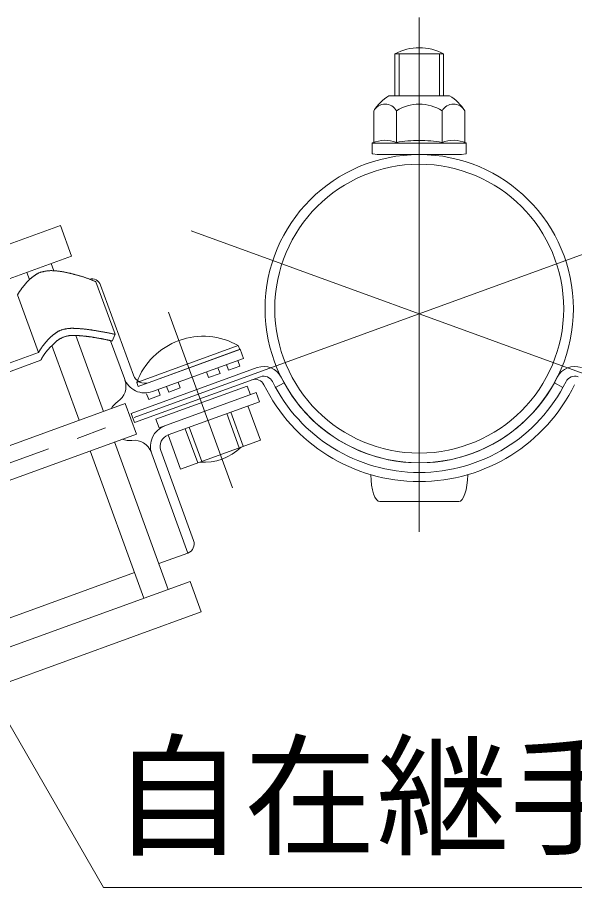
# Model space of a CAD drawing. Units: millimetres, scale not verified. Extents: x -6299 to 6301, y -4455 to 4455.
# Drawn here: x 712.5 to 987.9, y -791.1 to -360.9 of the extents above; entities that cross this region are included whole.
import ezdxf
from ezdxf.enums import TextEntityAlignment as Align

# ---------------------------------------------------------------- set-up
doc = ezdxf.new("R2010")
doc.units = ezdxf.units.MM
doc.header["$LTSCALE"] = 15
doc.linetypes.add('DASHED1', pattern=[1.8, 1.2, -0.6])
doc.linetypes.add('LONG_CHAIN', pattern=[21, 18, -1, 1, -1])
for name, color, linetype, lineweight in [('0-0_D-STR-TXT', 7, 'Continuous', 9), ('0-5_0', 7, 'Continuous', 9), ('0-6_D-STR1', 1, 'Continuous', 9), ('0-7_D-BMK', 2, 'LONG_CHAIN', 9), ('0-8_D-STR3', 3, 'Continuous', 9), ('0-E_1', 7, 'Continuous', 9)]:
    doc.layers.add(name, color=color, linetype=linetype, lineweight=lineweight)
doc.styles.add('ＭＳ ゴシック', font='')
doc.styles.get('ＭＳ ゴシック').set_extended_font_data('MS Gothic')

msp = doc.modelspace()

# ---------------------------------------------------------------- linework, layer by layer
at = {"layer": '0-0_D-STR-TXT'}
msp.add_lwpolyline([(1022.58, -791.09), (755.16, -791.09), (684.48, -668.66)], dxfattribs=at)
at = {"layer": '0-5_0'}
for p, q in [((831.04, -534.04), (768.8, -556.69)), ((832.69, -538.55), (770.44, -561.2)), ((844.35, -541.51), (840.14, -543.82)), ((977.98, -541.51), (982.19, -543.82)), ((768.8, -556.69), (770.44, -561.2))]:
    msp.add_line(p, q, dxfattribs=at)
at = {"layer": '0-5_0', "color": 3, "linetype": 'DASHED1'}
for p, q in [((822.23, -573.64), (814.43, -552.22)), ((824.2, -572.93), (816.41, -551.5)), ((803.63, -580.42), (795.83, -558.99)), ((801.65, -581.13), (793.85, -559.71))]:
    msp.add_line(p, q, dxfattribs=at)
at = {"layer": '0-5_0'}
for centre, radius, start, end in [((834.33, -543.06), 9.6, 26.4242, 110), ((988, -543.06), 9.6, 70, 153.5758), ((830.07, -544.61), 4.8, 26.1028, 110), ((834.33, -543.06), 4.8, 26.4242, 110), ((911.16, -504.88), 81, 206.4326, 333.5758), ((911.16, -504.88), 76.2, 206.4364, 333.5758), ((988, -543.06), 4.8, 70, 153.5758), ((911.16, -504.88), 85.5, 206.1107, 333.8972)]:
    msp.add_arc(centre, radius, start, end, dxfattribs=at)
at = {"layer": '0-6_D-STR1'}
for radius in [76.2, 71.4]:
    msp.add_circle((911.16, -504.88), radius, dxfattribs=at)
at = {"layer": '0-7_D-BMK'}
for p, q in [((911.17, -360.88), (911.17, -615.28)), ((1023.93, -466.39), (519.7, -649.91)), ((798.4, -466.39), (1302.63, -649.91)), ((787.28, -506.55), (818.88, -593.38))]:
    msp.add_line(p, q, dxfattribs=at)
at = {"layer": '0-8_D-STR3'}
for p, q in [((899.17, -399.58), (899.17, -378.88)), ((899.17, -378.88), (923.17, -378.88)), ((901.2, -399.58), (901.2, -378.88)), ((921.14, -399.58), (921.14, -378.88)), ((923.17, -399.58), (923.17, -378.88)), ((896.17, -399.58), (926.17, -399.58)), ((888.65, -407.09), (888.65, -422.68)), ((899.91, -407.09), (899.91, -422.68)), ((922.43, -407.09), (922.43, -422.68)), ((933.69, -407.09), (933.69, -422.68)), ((887.92, -423.11), (887.92, -428.11)), ((911.17, -422.98), (887.99, -422.98)), ((888.65, -422.68), (888.14, -422.82)), ((911.17, -422.98), (934.34, -422.98)), ((934.42, -423.18), (934.42, -428.11)), ((890.34, -428.68), (888.18, -428.41)), ((890.34, -428.68), (932, -428.68)), ((932, -428.68), (934.16, -428.41)), ((751.36, -491.59), (760.8, -517.54)), ((769.91, -537.78), (753.7, -493.23)), ((722.93, -526.52), (712.56, -498.04)), ((760.8, -517.54), (759.4, -520.93)), ((765.4, -539.42), (758.59, -520.71)), ((821.71, -523.09), (771.53, -541.35)), ((821.71, -523.09), (822.42, -525.05)), ((722.93, -526.52), (582.4, -577.67)), ((822.42, -525.05), (772.24, -543.31)), ((777.6, -541.36), (822.7, -524.95)), ((824.35, -529.46), (822.7, -524.95)), ((724.13, -530.39), (583.96, -581.41)), ((779.24, -545.87), (824.35, -529.46)), ((815.89, -532.53), (816.91, -535.35)), ((816.91, -535.35), (822.55, -533.3)), ((821.53, -530.48), (822.55, -533.3)), ((806.02, -536.13), (807.05, -538.94)), ((807.05, -538.94), (812.69, -536.89)), ((811.66, -534.07), (812.69, -536.89)), ((771.53, -541.35), (772.24, -543.31)), ((791.93, -541.26), (792.95, -544.07)), ((781.04, -559.58), (826.14, -543.17)), ((782.06, -544.85), (783.09, -547.67)), ((786.29, -543.31), (787.31, -546.13)), ((792.95, -544.07), (787.31, -546.13)), ((827.68, -547.4), (826.14, -543.17)), ((776.42, -546.9), (777.45, -549.72)), ((783.09, -547.67), (777.45, -549.72)), ((782.58, -563.81), (830.5, -546.37)), ((832.14, -550.88), (830.5, -546.37)), ((787.04, -567.3), (832.14, -550.88)), ((832.66, -569.85), (826.51, -552.93)), ((782.58, -563.81), (781.04, -559.58)), ((793.19, -584.21), (787.04, -567.3)), ((793.19, -584.21), (832.66, -569.85)), ((799.66, -619.53), (783.45, -574.99)), ((796.8, -625.68), (778.94, -576.63)), ((891.67, -600.28), (930.67, -600.28)), ((782.5, -630.88), (796.8, -625.68)), ((614.63, -691.98), (770.41, -635.28))]:
    msp.add_line(p, q, dxfattribs=at)
for points in [[(739.77, -487.69), (739.47, -487.62), (739.16, -487.54), (738.86, -487.47), (738.55, -487.39), (738.25, -487.32), (737.94, -487.25), (737.63, -487.18), (737.33, -487.11), (737.02, -487.04), (736.71, -486.98), (736.41, -486.92), (736.1, -486.85), (735.79, -486.79), (735.48, -486.74), (735.18, -486.68), (734.87, -486.63), (734.56, -486.57), (734.25, -486.52), (733.94, -486.47), (733.63, -486.43), (733.32, -486.39), (733, -486.35), (732.69, -486.31), (732.38, -486.27), (732.07, -486.24), (731.75, -486.21), (731.44, -486.18), (731.13, -486.15), (730.81, -486.13), (730.5, -486.11), (730.18, -486.1), (729.87, -486.09), (729.55, -486.08), (729.24, -486.08), (728.93, -486.08), (728.61, -486.09), (728.3, -486.11), (727.99, -486.13), (727.68, -486.16)], [(712.56, -498.04), (713.61, -496.43), (714.2, -495.55), (714.49, -495.14), (714.65, -494.94), (714.79, -494.76), (714.93, -494.59), (715.06, -494.42), (715.19, -494.26), (715.32, -494.1), (715.45, -493.94), (715.58, -493.78), (715.7, -493.63), (715.82, -493.48), (715.94, -493.34), (716.06, -493.19), (716.18, -493.05), (716.29, -492.91), (716.41, -492.77), (716.52, -492.64), (716.63, -492.51), (716.74, -492.38), (716.85, -492.25), (716.96, -492.12), (717.07, -492), (717.18, -491.87), (717.29, -491.75), (717.4, -491.63), (717.51, -491.51), (717.62, -491.39), (717.73, -491.28), (717.84, -491.16), (717.95, -491.04), (718.07, -490.93), (718.18, -490.81), (718.3, -490.7), (718.41, -490.59), (718.53, -490.48), (718.65, -490.36), (718.78, -490.25)], [(718.78, -490.25), (718.9, -490.14), (719.03, -490.02), (719.16, -489.91), (719.29, -489.8), (719.42, -489.69), (719.56, -489.57), (719.7, -489.46), (719.84, -489.34), (719.99, -489.23), (720.14, -489.11), (720.29, -488.99), (720.45, -488.88), (720.61, -488.76), (720.77, -488.64), (720.94, -488.52), (721.11, -488.4), (721.29, -488.28), (721.47, -488.16), (721.65, -488.04), (721.83, -487.93), (722.02, -487.81), (722.21, -487.7), (722.4, -487.6), (722.59, -487.49), (722.78, -487.39), (722.98, -487.29), (723.18, -487.2), (723.38, -487.12), (723.58, -487.03), (723.78, -486.96), (723.98, -486.89)], [(727.68, -486.16), (727.36, -486.19), (727.05, -486.24), (726.74, -486.28), (726.44, -486.34), (726.13, -486.4), (725.82, -486.46), (725.51, -486.52), (725.21, -486.59), (724.9, -486.67), (724.59, -486.74), (724.29, -486.81), (723.98, -486.89)], [(751.36, -491.59), (751.07, -491.47), (750.78, -491.34), (750.49, -491.22), (750.2, -491.1), (749.91, -490.98), (749.62, -490.85), (749.33, -490.73), (749.04, -490.62), (748.75, -490.5), (748.46, -490.38), (748.17, -490.27), (747.88, -490.15), (747.58, -490.04), (747.29, -489.93), (746.99, -489.82), (746.7, -489.72), (746.4, -489.62), (746.1, -489.52), (745.81, -489.42), (745.51, -489.32), (745.21, -489.22), (744.91, -489.13), (744.61, -489.04), (744.31, -488.95), (744.01, -488.86), (743.71, -488.77), (743.41, -488.68), (743.1, -488.6), (742.8, -488.51), (742.5, -488.43), (742.2, -488.34), (741.89, -488.26), (741.59, -488.18), (741.29, -488.09), (740.98, -488.01), (740.68, -487.93), (740.38, -487.85), (740.07, -487.77), (739.77, -487.69)], [(729.14, -518.74), (729.27, -518.63), (729.4, -518.51), (729.52, -518.4), (729.66, -518.29), (729.79, -518.17), (729.93, -518.06), (730.07, -517.95), (730.21, -517.83), (730.36, -517.72), (730.51, -517.6), (730.66, -517.48), (730.82, -517.36), (730.98, -517.25), (731.14, -517.13), (731.31, -517.01), (731.48, -516.89), (731.66, -516.77), (731.84, -516.65), (732.02, -516.53), (732.2, -516.42), (732.39, -516.3), (732.58, -516.19), (732.77, -516.08), (732.96, -515.98), (733.15, -515.88), (733.35, -515.78), (733.55, -515.69), (733.75, -515.6), (733.95, -515.52), (734.15, -515.45), (734.35, -515.38)], [(737.85, -514.67), (737.55, -514.7), (737.26, -514.75), (736.97, -514.79), (736.68, -514.84), (736.38, -514.9), (736.09, -514.96), (735.8, -515.03), (735.51, -515.09), (735.22, -515.16), (734.93, -515.23), (734.64, -515.3), (734.35, -515.38)], [(749.4, -515.45), (749.1, -515.41), (748.81, -515.36), (748.52, -515.32), (748.22, -515.27), (747.93, -515.23), (747.63, -515.19), (747.34, -515.15), (747.04, -515.11), (746.75, -515.08), (746.45, -515.04), (746.16, -515.01), (745.86, -514.98), (745.57, -514.95), (745.27, -514.92), (744.98, -514.89), (744.68, -514.87), (744.39, -514.84), (744.09, -514.82), (743.79, -514.8), (743.5, -514.77), (743.2, -514.75), (742.9, -514.73), (742.61, -514.71), (742.31, -514.7), (742.01, -514.68), (741.71, -514.66), (741.41, -514.64), (741.12, -514.63), (740.82, -514.61), (740.52, -514.6), (740.22, -514.59), (739.92, -514.59), (739.63, -514.58), (739.33, -514.58), (739.03, -514.59), (738.73, -514.6), (738.44, -514.62), (738.14, -514.64), (737.85, -514.67)], [(760.8, -517.54), (760.51, -517.48), (760.22, -517.43), (759.93, -517.37), (759.64, -517.31), (759.35, -517.25), (759.06, -517.19), (758.76, -517.13), (758.47, -517.07), (758.18, -517.01), (757.89, -516.96), (757.6, -516.9), (757.31, -516.84), (757.01, -516.79), (756.72, -516.73), (756.43, -516.68), (756.14, -516.62), (755.84, -516.57), (755.55, -516.52), (755.26, -516.46), (754.97, -516.41), (754.67, -516.36), (754.38, -516.31), (754.09, -516.26), (753.8, -516.2), (753.5, -516.15), (753.21, -516.1), (752.92, -516.05), (752.62, -516), (752.33, -515.95), (752.04, -515.9), (751.74, -515.85), (751.45, -515.8), (751.16, -515.75), (750.86, -515.7), (750.57, -515.65), (750.28, -515.6), (749.98, -515.55), (749.69, -515.5), (749.4, -515.45)], [(722.93, -526.52), (723.98, -524.92), (724.57, -524.04), (724.86, -523.63), (725.02, -523.43), (725.16, -523.25), (725.3, -523.08), (725.43, -522.91), (725.56, -522.75), (725.69, -522.59), (725.82, -522.43), (725.95, -522.27), (726.07, -522.12), (726.19, -521.97), (726.31, -521.82), (726.43, -521.68), (726.54, -521.54), (726.66, -521.4), (726.77, -521.26), (726.89, -521.13), (727, -521), (727.11, -520.87), (727.22, -520.74), (727.33, -520.61), (727.44, -520.49), (727.55, -520.36), (727.66, -520.24), (727.77, -520.12), (727.88, -520), (727.99, -519.88), (728.1, -519.76), (728.21, -519.65), (728.32, -519.53), (728.44, -519.42), (728.55, -519.3), (728.67, -519.19), (728.78, -519.08), (728.9, -518.96), (729.02, -518.85), (729.14, -518.74)], [(728.32, -524.48), (728.47, -524.31), (728.62, -524.15), (728.77, -523.99), (728.93, -523.82), (729.08, -523.66), (729.24, -523.5), (729.4, -523.33), (729.56, -523.17), (729.72, -523.01), (729.88, -522.84), (730.04, -522.68), (730.2, -522.52), (730.36, -522.36), (730.52, -522.2), (730.69, -522.04), (730.85, -521.88), (731.02, -521.72), (731.19, -521.57), (731.36, -521.41), (731.53, -521.26), (731.7, -521.11), (731.88, -520.97), (732.05, -520.82), (732.23, -520.68), (732.41, -520.55), (732.59, -520.41), (732.78, -520.28), (732.97, -520.15), (733.16, -520.03), (733.35, -519.91), (733.55, -519.8), (733.75, -519.69), (733.95, -519.58), (734.15, -519.48), (734.35, -519.38), (734.56, -519.28), (734.77, -519.19), (734.97, -519.09), (735.18, -519)], [(735.18, -519), (735.39, -518.91), (735.6, -518.81)], [(738.73, -518.12), (738.47, -518.15), (738.2, -518.18), (737.94, -518.23), (737.68, -518.27), (737.42, -518.33), (737.16, -518.39), (736.9, -518.45), (736.64, -518.52), (736.38, -518.59), (736.12, -518.66), (735.86, -518.74), (735.6, -518.81)], [(749.15, -518.88), (748.89, -518.84), (748.62, -518.8), (748.36, -518.76), (748.09, -518.73), (747.83, -518.69), (747.56, -518.65), (747.3, -518.62), (747.03, -518.59), (746.77, -518.56), (746.5, -518.53), (746.23, -518.5), (745.97, -518.47), (745.7, -518.44), (745.44, -518.42), (745.17, -518.39), (744.9, -518.37), (744.64, -518.35), (744.37, -518.33), (744.1, -518.3), (743.83, -518.28), (743.57, -518.26), (743.3, -518.24), (743.03, -518.22), (742.76, -518.2), (742.49, -518.18), (742.22, -518.16), (741.95, -518.15), (741.69, -518.13), (741.42, -518.11), (741.15, -518.1), (740.88, -518.08), (740.61, -518.08), (740.34, -518.07), (740.07, -518.07), (739.8, -518.07), (739.53, -518.07), (739.27, -518.08), (739, -518.1), (738.73, -518.12)], [(759.4, -520.93), (759.14, -520.86), (758.88, -520.79), (758.62, -520.72), (758.36, -520.65), (758.1, -520.59), (757.84, -520.52), (757.58, -520.46), (757.32, -520.39), (757.06, -520.33), (756.8, -520.27), (756.54, -520.21), (756.28, -520.15), (756.01, -520.1), (755.75, -520.04), (755.49, -519.99), (755.23, -519.94), (754.96, -519.89), (754.7, -519.84), (754.44, -519.79), (754.17, -519.74), (753.91, -519.7), (753.64, -519.65), (753.38, -519.6), (753.12, -519.56), (752.85, -519.51), (752.59, -519.47), (752.32, -519.42), (752.06, -519.38), (751.79, -519.33), (751.53, -519.28), (751.27, -519.24), (751, -519.19), (750.74, -519.15), (750.47, -519.1), (750.21, -519.06), (749.94, -519.01), (749.68, -518.97), (749.42, -518.93), (749.15, -518.88)], [(724.13, -530.39), (724.2, -530.24), (724.27, -530.1), (724.33, -529.96), (724.39, -529.84), (724.45, -529.71), (724.52, -529.58), (724.59, -529.45), (724.66, -529.32), (724.73, -529.18), (724.81, -529.05), (724.9, -528.91), (724.98, -528.76), (725.07, -528.62), (725.16, -528.47), (725.26, -528.32), (725.36, -528.17), (725.46, -528.02), (725.56, -527.87), (725.67, -527.71), (725.78, -527.55), (725.89, -527.4), (726.01, -527.24), (726.13, -527.08), (726.25, -526.92), (726.37, -526.76), (726.5, -526.6), (726.63, -526.43), (726.76, -526.27), (726.89, -526.11), (727.02, -525.95), (727.16, -525.78), (727.3, -525.62), (727.44, -525.46), (727.58, -525.29), (727.72, -525.13), (727.87, -524.97), (728.02, -524.8), (728.17, -524.64), (728.32, -524.48)]]:
    msp.add_lwpolyline(points, dxfattribs=at)
for centre, radius, start, end in [((911.17, -401.38), 25.5, 61.9275, 118.0725), ((908.94, -419.9), 24, 122.1346, 147.6832), ((913.4, -419.9), 24, 32.3169, 57.8654), ((894.28, -410.14), 6.4, 28.4531, 151.5469), ((911.17, -424.37), 20.62, 90, 123.0935), ((911.17, -424.37), 20.62, 56.9065, 90), ((928.06, -410.14), 6.4, 28.4531, 151.5469), ((888.22, -423.11), 0.3, 105, 180), ((894.29, -437.62), 15.97, 69.3732, 112.7756), ((911.17, -485.25), 63.57, 90, 100.2003), ((911.17, -485.25), 63.57, 79.7997, 90), ((928.05, -437.62), 15.97, 67.2244, 110.6268), ((934.12, -423.18), 0.3, 0, 67.2244), ((888.22, -428.11), 0.3, 180, 263), ((934.12, -428.11), 0.3, 277, 0), ((749.19, -494.88), 4.8, 20, 103.7348), ((804.41, -553.63), 35.1, 60.4755, 159.5245), ((757.22, -543.27), 9, 303.3424, 20), ((775.55, -535.72), 10.8, 200, 290), ((775.55, -535.72), 6, 200, 290), ((767.94, -559.56), 10.5, 123.3424, 150.0371), ((789.09, -572.94), 10.8, 110, 200), ((789.09, -572.94), 6, 110, 200), ((767.94, -559.56), 10.5, 249.9621, 276.6576), ((770.2, -578.93), 9, 20, 96.6576), ((805.03, -555.32), 25.5, 264.9424, 315.0576), ((795.15, -621.17), 4.8, 290, 20)]:
    msp.add_arc(centre, radius, start, end, dxfattribs=at)
for centre, start_param, end_param in [((891.67, -585.88), 1.64502, 3.141593), ((930.67, -585.88), 3.141593, 4.638409)]:
    msp.add_ellipse(centre, major_axis=(0, 14.4), ratio=0.3125, start_param=start_param, end_param=end_param, dxfattribs=at)
at = {"layer": '0-E_1'}
for p, q in [((442.91, -569.69), (733.84, -463.8)), ((739.34, -478.91), (733.84, -463.8)), ((448.41, -584.8), (739.34, -478.91)), ((730.54, -486.12), (729.26, -482.58)), ((718.46, -490.51), (717.17, -486.98)), ((741.44, -518.11), (755.11, -555.67)), ((729.59, -523.14), (743.03, -560.07)), ((474.93, -657.65), (765.86, -551.76)), ((771.36, -566.87), (765.86, -551.76)), ((480.43, -672.76), (771.36, -566.87)), ((760.61, -570.78), (787.13, -643.64)), ((748.53, -575.18), (775.04, -648.03)), ((506.94, -745.62), (797.88, -639.72)), ((803.37, -654.83), (797.88, -639.72)), ((512.44, -760.72), (803.37, -654.83))]:
    msp.add_line(p, q, dxfattribs=at)

# ---------------------------------------------------------------- texts
at = {"layer": '0-0_D-STR-TXT', "style": 'ＭＳ ゴシック'}
msp.add_text('自在継手', height=48.06, dxfattribs=at).set_placement((758.92, -784.34), align=Align.BOTTOM_LEFT)

doc.saveas('drawing.dxf')
